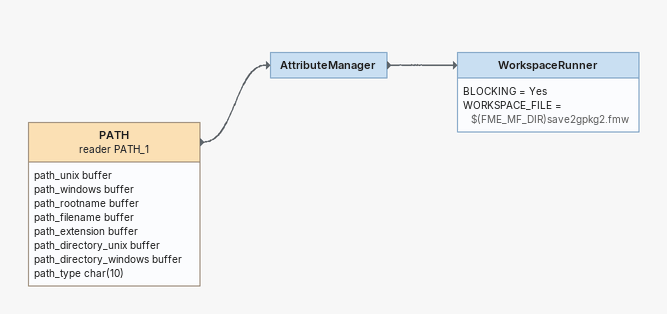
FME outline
PATH (reader PATH_1)
    attributes: path_unix buffer, path_windows buffer, path_rootname buffer, path_filename buffer, path_extension buffer, path_directory_unix buffer, path_directory_windows buffer, path_type char(10)
    -> AttributeManager
AttributeManager
    -> WorkspaceRunner
WorkspaceRunner
    BLOCKING = Yes
    WORKSPACE_FILE = $(FME_MF_DIR)save2gpkg2.fmw
